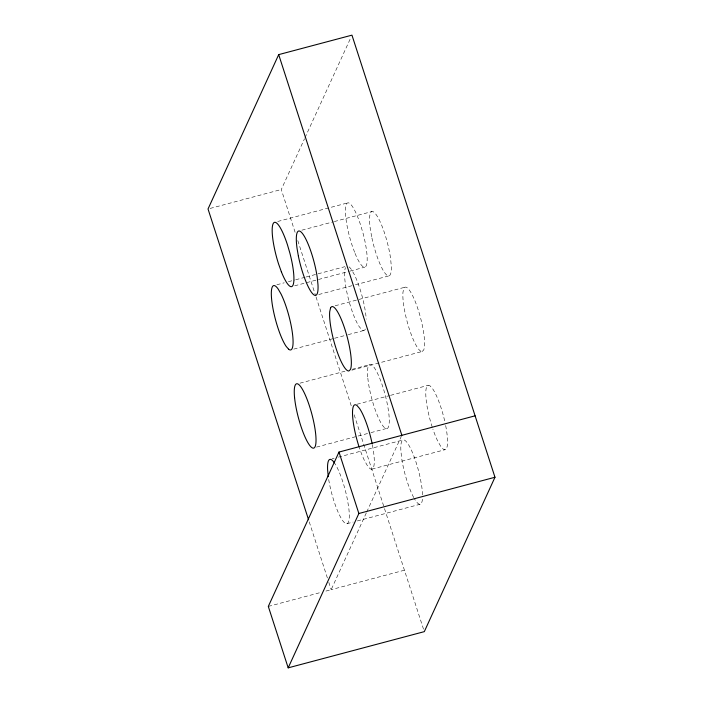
<?xml version="1.0" encoding="UTF-8"?>
<svg xmlns="http://www.w3.org/2000/svg" width="703" height="703" viewBox="0 0 703 703"><rect width="100%" height="100%" fill="white"/><g stroke="black" fill="none" stroke-linecap="round" stroke-linejoin="round"><path stroke-width="0.53" stroke-dasharray="3.52 2.64" d="M295.111 232.28L281.279 189.52L304.531 138.728M304.988 137.726L351.043 37.145M366.281 512.979L331.175 589.668L324.891 591.346M366.738 511.977L401.387 436.282M422.187 351.482L423.663 350.032A33.269 6.96 75.1 0 0 418.144 309.663A33.269 6.96 75.1 0 0 403.786 288.59L402.986 292.132A33.269 6.96 75.1 0 0 409.313 328.951A33.269 6.96 75.1 0 0 422.187 351.482L351.017 370.393M210.118 208.431L281.279 189.52M277.729 221.48L347.844 202.842M301.868 230.18L333.266 221.84M334.312 221.559L371.984 211.541M276.877 284.759L284.205 282.808M288.388 281.701L294.671 280.031M295.717 279.75L305.137 277.246M306.183 276.973L344.901 266.674M294.645 285.822L349.066 271.358M350.112 271.077L364.76 267.184M318.784 294.522L354.365 285.066M355.41 284.785L388.9 275.892M335.155 305.77L405.271 287.132M293.792 349.101L333.565 338.53M334.61 338.257L347.168 334.918M348.213 334.637L363.908 330.463M300.005 383.17L344.997 371.21M352.326 369.268L369.075 364.813M357.045 404.243L389.488 395.622M390.534 395.35L428.206 385.332M316.543 447.082L369.919 432.899M370.964 432.617L387.704 428.171M332.053 458.822L334.145 458.268M338.336 457.152L403.214 439.911M371.861 469.147L445.122 449.674M346.878 523.726L353.152 522.057M357.344 520.941L420.13 504.253M268.309 606.425L320.7 592.462M404.436 570.203L331.175 589.668L328.819 582.374M297.808 240.619L315.691 295.901M316.034 296.938L351.456 406.457M354.163 414.796L423.637 629.563M309.25 521.881L327.466 578.2M365.393 329.013A33.269 6.96 75.1 0 1 361.852 329.725L359.356 326.842A33.269 6.96 75.1 0 1 347.572 295.453A33.269 6.96 75.1 0 1 345.516 267.571M349.057 266.868A33.269 6.96 75.1 0 1 351.553 269.75L354.312 274.574A33.269 6.96 75.1 0 1 366.219 319.18M422.415 499.262A33.269 6.96 75.1 0 1 414.225 498.436M413.751 497.601A33.269 6.96 75.1 0 1 401.527 457.178L400.859 450.298A33.269 6.96 75.1 0 1 407.775 443.531A33.269 6.96 75.1 0 1 420.473 479.086L421.826 486.986A33.269 6.96 75.1 0 1 422.538 497.311M328.696 479.516A33.269 6.96 75.1 0 0 342.818 520.791A33.269 6.96 75.1 0 0 348.574 506.45L347.212 498.559A33.269 6.96 75.1 0 0 334.962 463.681M372.405 444.999A33.269 6.96 75.1 0 1 367.309 465.518L364.549 460.693A33.269 6.96 75.1 0 1 358.987 446.625M445.658 425.526A33.269 6.96 75.1 0 1 440.57 446.054L437.802 441.22A33.269 6.96 75.1 0 1 432.899 429.129M432.248 427.152A33.269 6.96 75.1 0 1 430.262 386.079L432.758 388.961A33.269 6.96 75.1 0 1 444.788 421.405M354.611 252.28L351.887 244.662A33.269 6.96 75.1 0 1 346.368 204.292A33.269 6.96 75.1 0 1 360.718 225.364L363.143 233.642A33.269 6.96 75.1 0 1 366.245 265.734A33.269 6.96 75.1 0 1 354.611 252.28M371.65 236.709L370.288 228.818A33.269 6.96 75.1 0 1 376.536 215.171A33.269 6.96 75.1 0 1 390.596 258.616L391.255 265.497A33.269 6.96 75.1 0 1 384.348 272.263A33.269 6.96 75.1 0 1 371.65 236.709M367.836 378.188A33.269 6.96 75.1 0 0 385.938 428.584A33.269 6.96 75.1 0 0 381.395 382.704A33.269 6.96 75.1 0 0 367.836 378.188"/><path stroke-width="1.05" d="M475.096 415.816L338.987 452.064L268.309 606.425L288.186 667.85L424.304 631.645L494.974 477.258L351.957 35.15L278.696 54.623L208.026 208.984L308.573 519.789M288.186 667.85L358.864 513.506L338.987 452.064M358.864 513.506L494.974 477.258M278.696 54.623L401.844 435.28M328.266 476.652L327.607 469.771A33.269 6.96 75.1 0 1 334.514 463.005M358.987 446.625A33.269 6.96 75.1 0 1 357.01 405.543L359.505 408.425A33.269 6.96 75.1 0 1 372.203 443.98M330.533 308.055L329.725 311.605A33.269 6.96 75.1 0 0 336.052 348.424A33.269 6.96 75.1 0 0 348.925 370.947L350.41 369.497A33.269 6.96 75.1 0 0 344.892 329.127A33.269 6.96 75.1 0 0 330.533 308.055M288.599 349.198L286.103 346.307A33.269 6.96 75.1 0 1 272.043 302.861A33.269 6.96 75.1 0 1 278.291 289.223L281.051 294.047A33.269 6.96 75.1 0 1 292.351 332.668A33.269 6.96 75.1 0 1 288.599 349.198M281.349 271.753L278.634 264.135A33.269 6.96 75.1 0 1 273.107 223.765A33.269 6.96 75.1 0 1 287.465 244.837L289.882 253.115A33.269 6.96 75.1 0 1 292.984 285.207A33.269 6.96 75.1 0 1 281.349 271.753M298.388 256.182L297.035 248.282A33.269 6.96 75.1 0 1 303.283 234.644A33.269 6.96 75.1 0 1 317.334 278.089L318.002 284.97A33.269 6.96 75.1 0 1 311.086 291.736A33.269 6.96 75.1 0 1 298.388 256.182M294.575 397.652A33.269 6.96 75.1 0 0 312.686 448.057A33.269 6.96 75.1 0 0 308.142 402.169A33.269 6.96 75.1 0 0 294.575 397.652"/></g></svg>
